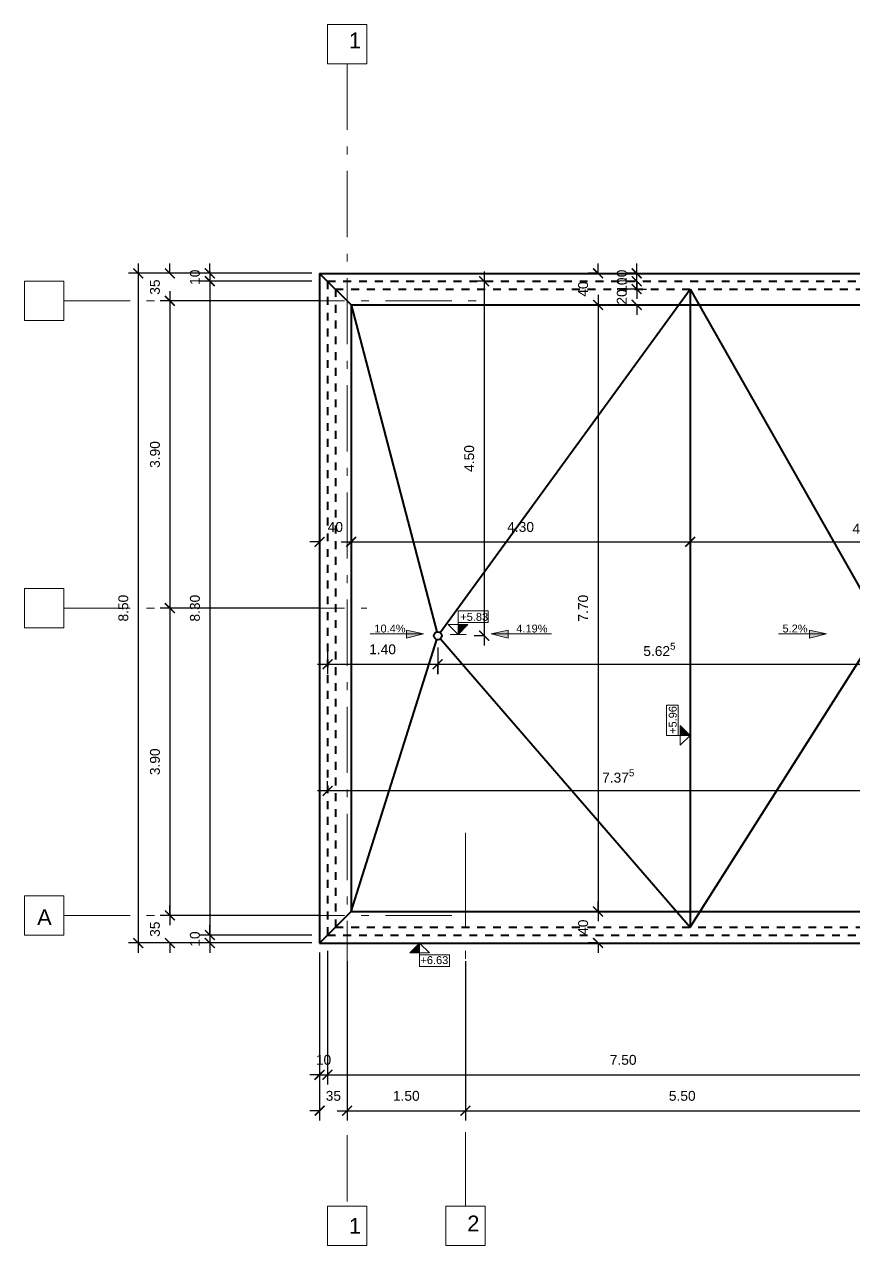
# Model space of a CAD drawing. Header units: inches. Extents: x 12.8 to 66.6, y 2.1 to 46.7.
# Drawn here: x 43.93 to 54.45, y 4.06 to 19.56 of the extents above; entities that cross this region are included whole.
import ezdxf

# ---------------------------------------------------------------- set-up
doc = ezdxf.new("R2010")
doc.units = ezdxf.units.IN
doc.header["$MEASUREMENT"] = 0
doc.linetypes.add('ACAD_ISO02W100', pattern=[15, 12, -3])
doc.linetypes.add('ACAD_ISO10W100', pattern=[18, 12, -3, 0, -3])
for name, color, linetype, lineweight in [('axes', 40, 'ACAD_ISO10W100', 20), ('cote', 252, 'Continuous', 20), ('ext terrace lines', 140, 'Continuous', 40), ('terrace dashed lines', 112, 'ACAD_ISO02W100', 40)]:
    doc.layers.add(name, color=color, linetype=linetype, lineweight=lineweight)
doc.styles.get("Standard").update_dxf_attribs({"font": 'arial.ttf'})
doc.dimstyles.new('1_50_centimeters', dxfattribs={"dimscale": 50, "dimtxt": 0.0025, "dimasz": 0.0025, "dimexe": 0.0025, "dimexo": 0.002, "dimgap": 0.0025, "dimtad": 1, "dimdec": 0, "dimlfac": 100, "dimzin": 0, "dimdsep": 46, "dimtxsty": 'Standard', "dimblk": 'ARCHTICK', "dimcen": 0.002, "dimdle": 0.0025, "dimadec": 0, "dimazin": 0, "dimtfac": 1, "dimtdec": 0, "dimtix": 1, "dimtofl": 0, "dimtmove": 0, "dimatfit": 3, "dimldrblk": 'ARCHTICK', "dimfxl": 1, "dimfxlon": 1, "dimtolj": 1, "dimtzin": 0, "dimarcsym": 0})
doc.dimstyles.new('1_50_meters', dxfattribs={"dimscale": 50, "dimtxt": 0.0025, "dimasz": 0.0025, "dimexe": 0.0025, "dimexo": 0.002, "dimgap": 0.0025, "dimtad": 1, "dimzin": 0, "dimdsep": 46, "dimtxsty": 'Standard', "dimblk": 'ARCHTICK', "dimcen": 0.002, "dimdle": 0.0025, "dimadec": 0, "dimazin": 0, "dimtfac": 1, "dimtofl": 0, "dimtmove": 0, "dimatfit": 3, "dimldrblk": 'ARCHTICK', "dimfxl": 1, "dimfxlon": 1, "dimtolj": 1, "dimtzin": 0, "dimarcsym": 0})

# ---------------------------------------------------------------- blocks, each defined once
blk = doc.blocks.new('_ArchTick')
at = {"color": 0, "linetype": 'ByBlock', "const_width": 0.15}
blk.add_lwpolyline([(-0.5, -0.5), (0.5, 0.5)], dxfattribs=at)
blk = doc.blocks.new('*D296')
at = {"layer": 'cote', "color": 0, "lineweight": -2, "ltscale": 0.1, "transparency": 16777216}
for p, q in [((48.028, 7.667), (48.028, 5.642)), ((49.528, 7.667), (49.528, 5.642)), ((47.903, 5.767), (49.653, 5.767))]:
    blk.add_line(p, q, dxfattribs=at)
at = {"layer": 'Defpoints', "color": 0, "ltscale": 0.1, "transparency": 16777216}
for p in [(48.028, 7.767), (49.528, 7.767), (49.528, 5.767)]:
    blk.add_point(p, dxfattribs=at)
at = {"layer": 'cote', "color": 0, "lineweight": -2, "ltscale": 0.1, "transparency": 16777216, "xscale": 0.125, "yscale": 0.125, "zscale": 0.125, "rotation": 180}
blk.add_blockref('_ArchTick', (48.028, 5.767), dxfattribs=at)
at = {"layer": 'cote', "color": 0, "lineweight": -2, "ltscale": 0.1, "transparency": 16777216, "xscale": 0.125, "yscale": 0.125, "zscale": 0.125}
blk.add_blockref('_ArchTick', (49.528, 5.767), dxfattribs=at)
at = {"layer": 'cote', "color": 0, "ltscale": 0.1, "transparency": 16777216, "insert": (48.778, 5.955), "char_height": 0.125, "attachment_point": 5}
blk.add_mtext('\\A1;1.50', dxfattribs=at)
blk = doc.blocks.new('*D297')
at = {"layer": 'cote', "color": 0, "lineweight": -2, "ltscale": 0.1, "transparency": 16777216}
for p, q in [((49.528, 7.664), (49.528, 5.642)), ((55.028, 7.664), (55.028, 5.642)), ((49.403, 5.767), (55.153, 5.767))]:
    blk.add_line(p, q, dxfattribs=at)
at = {"layer": 'Defpoints', "color": 0, "ltscale": 0.1, "transparency": 16777216}
for p in [(49.528, 7.764), (55.028, 7.764), (55.028, 5.767)]:
    blk.add_point(p, dxfattribs=at)
at = {"layer": 'cote', "color": 0, "lineweight": -2, "ltscale": 0.1, "transparency": 16777216, "xscale": 0.125, "yscale": 0.125, "zscale": 0.125, "rotation": 180}
blk.add_blockref('_ArchTick', (49.528, 5.767), dxfattribs=at)
at = {"layer": 'cote', "color": 0, "lineweight": -2, "ltscale": 0.1, "transparency": 16777216, "xscale": 0.125, "yscale": 0.125, "zscale": 0.125}
blk.add_blockref('_ArchTick', (55.028, 5.767), dxfattribs=at)
at = {"layer": 'cote', "color": 0, "ltscale": 0.1, "transparency": 16777216, "insert": (52.278, 5.955), "char_height": 0.125, "attachment_point": 5}
blk.add_mtext('\\A1;5.50', dxfattribs=at)
blk = doc.blocks.new('*D309')
at = {"layer": 'cote', "color": 0, "lineweight": -2, "ltscale": 0.1, "transparency": 16777216}
for p, q in [((45.779, 16.171), (45.779, 12.021)), ((47.678, 16.046), (45.654, 16.046)), ((47.678, 12.146), (45.654, 12.146))]:
    blk.add_line(p, q, dxfattribs=at)
at = {"layer": 'Defpoints', "color": 0, "ltscale": 0.1, "transparency": 16777216}
for p in [(47.778, 16.046), (45.779, 12.146), (47.778, 12.146)]:
    blk.add_point(p, dxfattribs=at)
at = {"layer": 'cote', "color": 0, "lineweight": -2, "ltscale": 0.1, "transparency": 16777216, "xscale": 0.125, "yscale": 0.125, "zscale": 0.125}
for p, rotation in [((45.779, 16.046), 90), ((45.779, 12.146), 270)]:
    blk.add_blockref('_ArchTick', p, dxfattribs=dict(at, rotation=rotation))
at = {"layer": 'cote', "color": 0, "ltscale": 0.1, "transparency": 16777216, "insert": (45.59, 14.096), "char_height": 0.125, "attachment_point": 5, "rotation": 90}
blk.add_mtext('\\A1;3.90', dxfattribs=at)
blk = doc.blocks.new('*D229')
at = {"layer": 'cote', "color": 0, "lineweight": -2, "ltscale": 0.1, "transparency": 16777216}
for p, q in [((45.779, 12.271), (45.779, 8.121)), ((47.671, 12.146), (45.654, 12.146)), ((47.671, 8.246), (45.654, 8.246))]:
    blk.add_line(p, q, dxfattribs=at)
at = {"layer": 'Defpoints', "color": 0, "ltscale": 0.1, "transparency": 16777216}
for p in [(47.771, 12.146), (45.779, 8.246), (47.771, 8.246)]:
    blk.add_point(p, dxfattribs=at)
at = {"layer": 'cote', "color": 0, "lineweight": -2, "ltscale": 0.1, "transparency": 16777216, "xscale": 0.125, "yscale": 0.125, "zscale": 0.125}
for p, rotation in [((45.779, 12.146), 90), ((45.779, 8.246), 270)]:
    blk.add_blockref('_ArchTick', p, dxfattribs=dict(at, rotation=rotation))
at = {"layer": 'cote', "color": 0, "ltscale": 0.1, "transparency": 16777216, "insert": (45.59, 10.196), "char_height": 0.125, "attachment_point": 5, "rotation": 90}
blk.add_mtext('\\A1;3.90', dxfattribs=at)
blk = doc.blocks.new('*D331')
at = {"layer": 'cote', "color": 0, "lineweight": -2, "ltscale": 0.1, "transparency": 16777216}
for p, q in [((45.378, 16.521), (45.378, 7.771)), ((47.578, 16.396), (45.253, 16.396)), ((47.578, 7.896), (45.253, 7.896))]:
    blk.add_line(p, q, dxfattribs=at)
at = {"layer": 'Defpoints', "color": 0, "ltscale": 0.1, "transparency": 16777216}
for p in [(47.678, 16.396), (45.378, 7.896), (47.678, 7.896)]:
    blk.add_point(p, dxfattribs=at)
at = {"layer": 'cote', "color": 0, "lineweight": -2, "ltscale": 0.1, "transparency": 16777216, "xscale": 0.125, "yscale": 0.125, "zscale": 0.125}
for p, rotation in [((45.378, 16.396), 90), ((45.378, 7.896), 270)]:
    blk.add_blockref('_ArchTick', p, dxfattribs=dict(at, rotation=rotation))
at = {"layer": 'cote', "color": 0, "ltscale": 0.1, "transparency": 16777216, "insert": (45.189, 12.146), "char_height": 0.125, "attachment_point": 5, "rotation": 90}
blk.add_mtext('\\A1;8.50', dxfattribs=at)
blk = doc.blocks.new('*D336')
at = {"layer": 'cote', "color": 0, "lineweight": -2, "ltscale": 0.1, "transparency": 16777216}
for p, q in [((47.678, 7.496), (47.678, 5.642)), ((48.028, 7.496), (48.028, 5.642)), ((47.678, 5.767), (47.553, 5.767)), ((48.028, 5.767), (48.153, 5.767))]:
    blk.add_line(p, q, dxfattribs=at)
at = {"layer": 'Defpoints', "color": 0, "ltscale": 0.1, "transparency": 16777216}
for p in [(47.678, 7.596), (48.028, 7.596), (47.678, 5.767)]:
    blk.add_point(p, dxfattribs=at)
at = {"layer": 'cote', "color": 0, "lineweight": -2, "ltscale": 0.1, "transparency": 16777216, "xscale": 0.125, "yscale": 0.125, "zscale": 0.125}
blk.add_blockref('_ArchTick', (47.678, 5.767), dxfattribs=at)
at = {"layer": 'cote', "color": 0, "lineweight": -2, "ltscale": 0.1, "transparency": 16777216, "xscale": 0.125, "yscale": 0.125, "zscale": 0.125, "rotation": 180}
blk.add_blockref('_ArchTick', (48.028, 5.767), dxfattribs=at)
at = {"layer": 'cote', "color": 0, "ltscale": 0.1, "transparency": 16777216, "insert": (47.853, 5.955), "char_height": 0.125, "attachment_point": 5}
blk.add_mtext('\\A1;35', dxfattribs=at)
blk = doc.blocks.new('*D340')
at = {"layer": 'cote', "color": 0, "lineweight": -2, "ltscale": 0.1, "transparency": 16777216}
for p, q in [((47.678, 7.775), (47.678, 6.098)), ((47.778, 7.775), (47.778, 6.098)), ((47.678, 6.223), (47.553, 6.223)), ((47.778, 6.223), (47.903, 6.223))]:
    blk.add_line(p, q, dxfattribs=at)
at = {"layer": 'Defpoints', "color": 0, "ltscale": 0.1, "transparency": 16777216}
for p in [(47.678, 7.875), (47.778, 7.875), (47.778, 6.223)]:
    blk.add_point(p, dxfattribs=at)
at = {"layer": 'cote', "color": 0, "lineweight": -2, "ltscale": 0.1, "transparency": 16777216, "xscale": 0.125, "yscale": 0.125, "zscale": 0.125}
blk.add_blockref('_ArchTick', (47.678, 6.223), dxfattribs=at)
at = {"layer": 'cote', "color": 0, "lineweight": -2, "ltscale": 0.1, "transparency": 16777216, "xscale": 0.125, "yscale": 0.125, "zscale": 0.125, "rotation": 180}
blk.add_blockref('_ArchTick', (47.778, 6.223), dxfattribs=at)
at = {"layer": 'cote', "color": 0, "ltscale": 0.1, "transparency": 16777216, "insert": (47.728, 6.412), "char_height": 0.125, "attachment_point": 5}
blk.add_mtext('\\A1;10', dxfattribs=at)
blk = doc.blocks.new('*D341')
at = {"layer": 'cote', "color": 0, "lineweight": -2, "ltscale": 0.1, "transparency": 16777216}
for p, q in [((47.778, 7.796), (47.778, 6.098)), ((55.279, 7.796), (55.279, 6.098)), ((47.653, 6.223), (55.404, 6.223))]:
    blk.add_line(p, q, dxfattribs=at)
at = {"layer": 'Defpoints', "color": 0, "ltscale": 0.1, "transparency": 16777216}
for p in [(47.778, 7.896), (55.279, 7.896), (55.279, 6.223)]:
    blk.add_point(p, dxfattribs=at)
at = {"layer": 'cote', "color": 0, "lineweight": -2, "ltscale": 0.1, "transparency": 16777216, "xscale": 0.125, "yscale": 0.125, "zscale": 0.125, "rotation": 180}
blk.add_blockref('_ArchTick', (47.778, 6.223), dxfattribs=at)
at = {"layer": 'cote', "color": 0, "lineweight": -2, "ltscale": 0.1, "transparency": 16777216, "xscale": 0.125, "yscale": 0.125, "zscale": 0.125}
blk.add_blockref('_ArchTick', (55.279, 6.223), dxfattribs=at)
at = {"layer": 'cote', "color": 0, "ltscale": 0.1, "transparency": 16777216, "insert": (51.529, 6.412), "char_height": 0.125, "attachment_point": 5}
blk.add_mtext('\\A1;7.50', dxfattribs=at)
blk = doc.blocks.new('*D346')
at = {"layer": 'cote', "color": 0, "lineweight": -2, "ltscale": 0.1, "transparency": 16777216}
for p, q in [((51.21, 16.396), (51.21, 16.521)), ((51.21, 16.396), (51.085, 16.396)), ((51.21, 15.996), (51.085, 15.996)), ((51.21, 15.996), (51.21, 15.871))]:
    blk.add_line(p, q, dxfattribs=at)
at = {"layer": 'Defpoints', "color": 0, "ltscale": 0.1, "transparency": 16777216}
for p in [(51.21, 16.396), (51.21, 15.996), (51.21, 15.996)]:
    blk.add_point(p, dxfattribs=at)
at = {"layer": 'cote', "color": 0, "lineweight": -2, "ltscale": 0.1, "transparency": 16777216, "xscale": 0.125, "yscale": 0.125, "zscale": 0.125}
for p, rotation in [((51.21, 16.396), 270), ((51.21, 15.996), 90)]:
    blk.add_blockref('_ArchTick', p, dxfattribs=dict(at, rotation=rotation))
at = {"layer": 'cote', "color": 0, "ltscale": 0.1, "transparency": 16777216, "insert": (51.021, 16.196), "char_height": 0.125, "attachment_point": 5, "rotation": 90}
blk.add_mtext('\\A1;40', dxfattribs=at)
blk = doc.blocks.new('*D347')
at = {"layer": 'cote', "color": 0, "lineweight": -2, "ltscale": 0.1, "transparency": 16777216}
for p, q in [((51.21, 16.121), (51.21, 8.171)), ((51.21, 15.996), (51.085, 15.996)), ((51.21, 8.296), (51.335, 8.296))]:
    blk.add_line(p, q, dxfattribs=at)
at = {"layer": 'Defpoints', "color": 0, "ltscale": 0.1, "transparency": 16777216}
for p in [(51.21, 15.996), (51.21, 8.296), (51.21, 8.296)]:
    blk.add_point(p, dxfattribs=at)
at = {"layer": 'cote', "color": 0, "lineweight": -2, "ltscale": 0.1, "transparency": 16777216, "xscale": 0.125, "yscale": 0.125, "zscale": 0.125}
for p, rotation in [((51.21, 15.996), 90), ((51.21, 8.296), 270)]:
    blk.add_blockref('_ArchTick', p, dxfattribs=dict(at, rotation=rotation))
at = {"layer": 'cote', "color": 0, "ltscale": 0.1, "transparency": 16777216, "insert": (51.021, 12.146), "char_height": 0.125, "attachment_point": 5, "rotation": 90}
blk.add_mtext('\\A1;7.70', dxfattribs=at)
blk = doc.blocks.new('*D348')
at = {"layer": 'cote', "color": 0, "lineweight": -2, "ltscale": 0.1, "transparency": 16777216}
for p, q in [((51.21, 8.296), (51.21, 8.421)), ((51.21, 8.296), (51.085, 8.296)), ((51.21, 7.896), (51.085, 7.896)), ((51.21, 7.896), (51.21, 7.771))]:
    blk.add_line(p, q, dxfattribs=at)
at = {"layer": 'Defpoints', "color": 0, "ltscale": 0.1, "transparency": 16777216}
for p in [(51.21, 8.296), (51.21, 7.896), (51.21, 7.896)]:
    blk.add_point(p, dxfattribs=at)
at = {"layer": 'cote', "color": 0, "lineweight": -2, "ltscale": 0.1, "transparency": 16777216, "xscale": 0.125, "yscale": 0.125, "zscale": 0.125}
for p, rotation in [((51.21, 8.296), 270), ((51.21, 7.896), 90)]:
    blk.add_blockref('_ArchTick', p, dxfattribs=dict(at, rotation=rotation))
at = {"layer": 'cote', "color": 0, "ltscale": 0.1, "transparency": 16777216, "insert": (51.021, 8.096), "char_height": 0.125, "attachment_point": 5, "rotation": 90}
blk.add_mtext('\\A1;40', dxfattribs=at)
blk = doc.blocks.new('*D349')
at = {"layer": 'cote', "color": 0, "lineweight": -2, "ltscale": 0.1, "transparency": 16777216}
for p, q in [((51.7, 16.396), (51.7, 16.521)), ((51.7, 16.396), (51.575, 16.396)), ((51.7, 16.296), (51.575, 16.296)), ((51.7, 16.296), (51.7, 16.171))]:
    blk.add_line(p, q, dxfattribs=at)
at = {"layer": 'Defpoints', "color": 0, "ltscale": 0.1, "transparency": 16777216}
for p in [(51.7, 16.396), (51.7, 16.296), (51.7, 16.296)]:
    blk.add_point(p, dxfattribs=at)
at = {"layer": 'cote', "color": 0, "lineweight": -2, "ltscale": 0.1, "transparency": 16777216, "xscale": 0.125, "yscale": 0.125, "zscale": 0.125}
for p, rotation in [((51.7, 16.396), 270), ((51.7, 16.296), 90)]:
    blk.add_blockref('_ArchTick', p, dxfattribs=dict(at, rotation=rotation))
at = {"layer": 'cote', "color": 0, "ltscale": 0.1, "transparency": 16777216, "insert": (51.512, 16.346), "char_height": 0.125, "attachment_point": 5, "rotation": 90}
blk.add_mtext('\\A1;10', dxfattribs=at)
blk = doc.blocks.new('*D350')
at = {"layer": 'cote', "color": 0, "lineweight": -2, "ltscale": 0.1, "transparency": 16777216}
for p, q in [((51.7, 16.296), (51.575, 16.296)), ((51.7, 16.296), (51.7, 16.421)), ((51.7, 16.196), (51.575, 16.196)), ((51.7, 16.196), (51.7, 16.071))]:
    blk.add_line(p, q, dxfattribs=at)
at = {"layer": 'Defpoints', "color": 0, "ltscale": 0.1, "transparency": 16777216}
for p in [(51.7, 16.296), (51.7, 16.196), (51.7, 16.196)]:
    blk.add_point(p, dxfattribs=at)
at = {"layer": 'cote', "color": 0, "lineweight": -2, "ltscale": 0.1, "transparency": 16777216, "xscale": 0.125, "yscale": 0.125, "zscale": 0.125}
for p, rotation in [((51.7, 16.296), 270), ((51.7, 16.196), 90)]:
    blk.add_blockref('_ArchTick', p, dxfattribs=dict(at, rotation=rotation))
at = {"layer": 'cote', "color": 0, "ltscale": 0.1, "transparency": 16777216, "insert": (51.512, 16.246), "char_height": 0.125, "attachment_point": 5, "rotation": 90}
blk.add_mtext('\\A1;10', dxfattribs=at)
blk = doc.blocks.new('*D351')
at = {"layer": 'cote', "color": 0, "lineweight": -2, "ltscale": 0.1, "transparency": 16777216}
for p, q in [((51.7, 16.196), (51.7, 16.321)), ((51.7, 16.196), (51.825, 16.196)), ((51.7, 15.996), (51.575, 15.996)), ((51.7, 15.996), (51.7, 15.871))]:
    blk.add_line(p, q, dxfattribs=at)
at = {"layer": 'Defpoints', "color": 0, "ltscale": 0.1, "transparency": 16777216}
for p in [(51.7, 16.196), (51.7, 15.996), (51.7, 15.996)]:
    blk.add_point(p, dxfattribs=at)
at = {"layer": 'cote', "color": 0, "lineweight": -2, "ltscale": 0.1, "transparency": 16777216, "xscale": 0.125, "yscale": 0.125, "zscale": 0.125}
for p, rotation in [((51.7, 16.196), 270), ((51.7, 15.996), 90)]:
    blk.add_blockref('_ArchTick', p, dxfattribs=dict(at, rotation=rotation))
at = {"layer": 'cote', "color": 0, "ltscale": 0.1, "transparency": 16777216, "insert": (51.512, 16.096), "char_height": 0.125, "attachment_point": 5, "rotation": 90}
blk.add_mtext('\\A1;20', dxfattribs=at)
blk = doc.blocks.new('*D352')
at = {"layer": 'cote', "color": 0, "lineweight": -2, "ltscale": 0.1, "transparency": 16777216}
for p, q in [((47.778, 11.696), (47.778, 11.309)), ((49.176, 11.646), (49.176, 11.309)), ((47.653, 11.434), (49.301, 11.434))]:
    blk.add_line(p, q, dxfattribs=at)
at = {"layer": 'Defpoints', "color": 0, "ltscale": 0.1, "transparency": 16777216}
for p in [(47.778, 11.796), (49.176, 11.746), (49.176, 11.434)]:
    blk.add_point(p, dxfattribs=at)
at = {"layer": 'cote', "color": 0, "lineweight": -2, "ltscale": 0.1, "transparency": 16777216, "xscale": 0.125, "yscale": 0.125, "zscale": 0.125, "rotation": 180}
blk.add_blockref('_ArchTick', (47.778, 11.434), dxfattribs=at)
at = {"layer": 'cote', "color": 0, "lineweight": -2, "ltscale": 0.1, "transparency": 16777216, "xscale": 0.125, "yscale": 0.125, "zscale": 0.125}
blk.add_blockref('_ArchTick', (49.176, 11.434), dxfattribs=at)
at = {"layer": 'cote', "color": 0, "ltscale": 0.1, "transparency": 16777216, "insert": (48.477, 11.623), "char_height": 0.125, "attachment_point": 5}
blk.add_mtext('\\A1;1.40', dxfattribs=at)
blk = doc.blocks.new('*D353')
at = {"layer": 'cote', "color": 0, "lineweight": -2, "ltscale": 0.1, "transparency": 16777216}
for p, q in [((49.049, 11.433), (54.928, 11.433)), ((49.174, 11.433), (49.174, 11.308)), ((54.803, 11.433), (54.803, 11.308))]:
    blk.add_line(p, q, dxfattribs=at)
at = {"layer": 'Defpoints', "color": 0, "ltscale": 0.1, "transparency": 16777216}
for p in [(49.174, 11.434), (54.803, 11.434), (54.803, 11.433)]:
    blk.add_point(p, dxfattribs=at)
at = {"layer": 'cote', "color": 0, "lineweight": -2, "ltscale": 0.1, "transparency": 16777216, "xscale": 0.125, "yscale": 0.125, "zscale": 0.125, "rotation": 180}
blk.add_blockref('_ArchTick', (49.174, 11.433), dxfattribs=at)
at = {"layer": 'cote', "color": 0, "lineweight": -2, "ltscale": 0.1, "transparency": 16777216, "xscale": 0.125, "yscale": 0.125, "zscale": 0.125}
blk.add_blockref('_ArchTick', (54.803, 11.433), dxfattribs=at)
at = {"layer": 'cote', "color": 0, "ltscale": 0.1, "transparency": 16777216, "insert": (51.988, 11.622), "char_height": 0.125, "attachment_point": 5}
blk.add_mtext('\\A1;5.62{\\H0.7x;\\S5^ ;}', dxfattribs=at)
blk = doc.blocks.new('*D356')
at = {"layer": 'cote', "color": 0, "lineweight": -2, "ltscale": 0.1, "transparency": 16777216}
for p, q in [((47.678, 12.987), (47.678, 13.112)), ((48.078, 12.987), (48.078, 13.112)), ((47.678, 12.987), (47.553, 12.987)), ((48.078, 12.987), (48.203, 12.987))]:
    blk.add_line(p, q, dxfattribs=at)
at = {"layer": 'Defpoints', "color": 0, "ltscale": 0.1, "transparency": 16777216}
for p in [(47.678, 12.987), (48.078, 12.987), (48.078, 12.987)]:
    blk.add_point(p, dxfattribs=at)
at = {"layer": 'cote', "color": 0, "lineweight": -2, "ltscale": 0.1, "transparency": 16777216, "xscale": 0.125, "yscale": 0.125, "zscale": 0.125}
blk.add_blockref('_ArchTick', (47.678, 12.987), dxfattribs=at)
at = {"layer": 'cote', "color": 0, "lineweight": -2, "ltscale": 0.1, "transparency": 16777216, "xscale": 0.125, "yscale": 0.125, "zscale": 0.125, "rotation": 180}
blk.add_blockref('_ArchTick', (48.078, 12.987), dxfattribs=at)
at = {"layer": 'cote', "color": 0, "ltscale": 0.1, "transparency": 16777216, "insert": (47.878, 13.176), "char_height": 0.125, "attachment_point": 5}
blk.add_mtext('\\A1;40', dxfattribs=at)
blk = doc.blocks.new('*D357')
at = {"layer": 'cote', "color": 0, "lineweight": -2, "ltscale": 0.1, "transparency": 16777216}
for p, q in [((48.078, 12.987), (48.078, 13.112)), ((52.378, 12.987), (52.378, 13.112)), ((47.953, 12.987), (52.503, 12.987))]:
    blk.add_line(p, q, dxfattribs=at)
at = {"layer": 'Defpoints', "color": 0, "ltscale": 0.1, "transparency": 16777216}
for p in [(48.078, 12.987), (52.378, 12.987), (52.378, 12.987)]:
    blk.add_point(p, dxfattribs=at)
at = {"layer": 'cote', "color": 0, "lineweight": -2, "ltscale": 0.1, "transparency": 16777216, "xscale": 0.125, "yscale": 0.125, "zscale": 0.125, "rotation": 180}
blk.add_blockref('_ArchTick', (48.078, 12.987), dxfattribs=at)
at = {"layer": 'cote', "color": 0, "lineweight": -2, "ltscale": 0.1, "transparency": 16777216, "xscale": 0.125, "yscale": 0.125, "zscale": 0.125}
blk.add_blockref('_ArchTick', (52.378, 12.987), dxfattribs=at)
at = {"layer": 'cote', "color": 0, "ltscale": 0.1, "transparency": 16777216, "insert": (50.228, 13.176), "char_height": 0.125, "attachment_point": 5}
blk.add_mtext('\\A1;4.30', dxfattribs=at)
blk = doc.blocks.new('*D358')
at = {"layer": 'cote', "color": 0, "lineweight": -2, "ltscale": 0.1, "transparency": 16777216}
for p, q in [((52.378, 12.987), (52.378, 13.112)), ((56.904, 12.987), (56.904, 13.112)), ((52.253, 12.987), (57.029, 12.987))]:
    blk.add_line(p, q, dxfattribs=at)
at = {"layer": 'Defpoints', "color": 0, "ltscale": 0.1, "transparency": 16777216}
for p in [(52.378, 12.987), (56.904, 12.987), (56.904, 12.987)]:
    blk.add_point(p, dxfattribs=at)
at = {"layer": 'cote', "color": 0, "lineweight": -2, "ltscale": 0.1, "transparency": 16777216, "xscale": 0.125, "yscale": 0.125, "zscale": 0.125, "rotation": 180}
blk.add_blockref('_ArchTick', (52.378, 12.987), dxfattribs=at)
at = {"layer": 'cote', "color": 0, "lineweight": -2, "ltscale": 0.1, "transparency": 16777216, "xscale": 0.125, "yscale": 0.125, "zscale": 0.125}
blk.add_blockref('_ArchTick', (56.904, 12.987), dxfattribs=at)
at = {"layer": 'cote', "color": 0, "ltscale": 0.1, "transparency": 16777216, "insert": (54.641, 13.176), "char_height": 0.125, "attachment_point": 5}
blk.add_mtext('\\A1;4.52{\\H0.7x;\\S5^ ;}', dxfattribs=at)
blk = doc.blocks.new('*D361')
at = {"layer": 'cote', "color": 0, "lineweight": -2, "ltscale": 0.1, "transparency": 16777216}
for p, q in [((49.765, 16.296), (49.64, 16.296)), ((49.765, 16.421), (49.765, 11.671)), ((49.765, 11.796), (49.64, 11.796))]:
    blk.add_line(p, q, dxfattribs=at)
at = {"layer": 'Defpoints', "color": 0, "ltscale": 0.1, "transparency": 16777216}
for p in [(49.765, 16.296), (49.765, 11.796), (49.765, 11.796)]:
    blk.add_point(p, dxfattribs=at)
at = {"layer": 'cote', "color": 0, "lineweight": -2, "ltscale": 0.1, "transparency": 16777216, "xscale": 0.125, "yscale": 0.125, "zscale": 0.125}
for p, rotation in [((49.765, 16.296), 90), ((49.765, 11.796), 270)]:
    blk.add_blockref('_ArchTick', p, dxfattribs=dict(at, rotation=rotation))
at = {"layer": 'cote', "color": 0, "ltscale": 0.1, "transparency": 16777216, "insert": (49.576, 14.046), "char_height": 0.125, "attachment_point": 5, "rotation": 90}
blk.add_mtext('\\A1;4.50', dxfattribs=at)
blk = doc.blocks.new('*D379')
at = {"layer": 'cote', "color": 0, "lineweight": -2, "ltscale": 0.1, "transparency": 16777216}
for p, q in [((47.778, 9.826), (47.778, 9.951)), ((55.153, 9.826), (55.153, 9.951)), ((55.278, 9.826), (47.653, 9.826))]:
    blk.add_line(p, q, dxfattribs=at)
at = {"layer": 'Defpoints', "color": 0, "ltscale": 0.1, "transparency": 16777216}
for p in [(47.778, 9.826), (47.778, 9.826), (55.153, 9.826)]:
    blk.add_point(p, dxfattribs=at)
at = {"layer": 'cote', "color": 0, "lineweight": -2, "ltscale": 0.1, "transparency": 16777216, "xscale": 0.125, "yscale": 0.125, "zscale": 0.125, "rotation": 180}
blk.add_blockref('_ArchTick', (47.778, 9.826), dxfattribs=at)
at = {"layer": 'cote', "color": 0, "lineweight": -2, "ltscale": 0.1, "transparency": 16777216, "xscale": 0.125, "yscale": 0.125, "zscale": 0.125}
blk.add_blockref('_ArchTick', (55.153, 9.826), dxfattribs=at)
at = {"layer": 'cote', "color": 0, "ltscale": 0.1, "transparency": 16777216, "insert": (51.466, 10.015), "char_height": 0.125, "attachment_point": 5}
blk.add_mtext('\\A1;7.37{\\H0.7x;\\S5^ ;}', dxfattribs=at)
blk = doc.blocks.new('*D384')
at = {"layer": 'cote', "color": 0, "lineweight": -2, "ltscale": 0.1, "transparency": 16777216}
for p, q in [((45.779, 16.396), (45.779, 16.521)), ((47.578, 16.396), (45.654, 16.396)), ((47.578, 16.046), (45.654, 16.046)), ((45.779, 16.046), (45.779, 15.921))]:
    blk.add_line(p, q, dxfattribs=at)
at = {"layer": 'Defpoints', "color": 0, "ltscale": 0.1, "transparency": 16777216}
for p in [(45.779, 16.396), (47.678, 16.396), (47.678, 16.046)]:
    blk.add_point(p, dxfattribs=at)
at = {"layer": 'cote', "color": 0, "lineweight": -2, "ltscale": 0.1, "transparency": 16777216, "xscale": 0.125, "yscale": 0.125, "zscale": 0.125}
for p, rotation in [((45.779, 16.396), 270), ((45.779, 16.046), 90)]:
    blk.add_blockref('_ArchTick', p, dxfattribs=dict(at, rotation=rotation))
at = {"layer": 'cote', "color": 0, "ltscale": 0.1, "transparency": 16777216, "insert": (45.59, 16.221), "char_height": 0.125, "attachment_point": 5, "rotation": 90}
blk.add_mtext('\\A1;35', dxfattribs=at)
blk = doc.blocks.new('*D385')
at = {"layer": 'cote', "color": 0, "lineweight": -2, "ltscale": 0.1, "transparency": 16777216}
for p, q in [((45.779, 8.246), (45.779, 8.371)), ((47.578, 8.246), (45.654, 8.246)), ((47.578, 7.896), (45.654, 7.896)), ((45.779, 7.896), (45.779, 7.771))]:
    blk.add_line(p, q, dxfattribs=at)
at = {"layer": 'Defpoints', "color": 0, "ltscale": 0.1, "transparency": 16777216}
for p in [(47.678, 8.246), (45.779, 7.896), (47.678, 7.896)]:
    blk.add_point(p, dxfattribs=at)
at = {"layer": 'cote', "color": 0, "lineweight": -2, "ltscale": 0.1, "transparency": 16777216, "xscale": 0.125, "yscale": 0.125, "zscale": 0.125}
for p, rotation in [((45.779, 8.246), 270), ((45.779, 7.896), 90)]:
    blk.add_blockref('_ArchTick', p, dxfattribs=dict(at, rotation=rotation))
at = {"layer": 'cote', "color": 0, "ltscale": 0.1, "transparency": 16777216, "insert": (45.59, 8.071), "char_height": 0.125, "attachment_point": 5, "rotation": 90}
blk.add_mtext('\\A1;35', dxfattribs=at)
blk = doc.blocks.new('*D386')
at = {"layer": 'cote', "color": 0, "lineweight": -2, "ltscale": 0.1, "transparency": 16777216}
for p, q in [((47.578, 16.296), (46.161, 16.296)), ((46.286, 16.421), (46.286, 7.871)), ((47.578, 7.996), (46.161, 7.996))]:
    blk.add_line(p, q, dxfattribs=at)
at = {"layer": 'Defpoints', "color": 0, "ltscale": 0.1, "transparency": 16777216}
for p in [(47.678, 16.296), (46.286, 7.996), (47.678, 7.996)]:
    blk.add_point(p, dxfattribs=at)
at = {"layer": 'cote', "color": 0, "lineweight": -2, "ltscale": 0.1, "transparency": 16777216, "xscale": 0.125, "yscale": 0.125, "zscale": 0.125}
for p, rotation in [((46.286, 16.296), 90), ((46.286, 7.996), 270)]:
    blk.add_blockref('_ArchTick', p, dxfattribs=dict(at, rotation=rotation))
at = {"layer": 'cote', "color": 0, "ltscale": 0.1, "transparency": 16777216, "insert": (46.097, 12.146), "char_height": 0.125, "attachment_point": 5, "rotation": 90}
blk.add_mtext('\\A1;8.30', dxfattribs=at)
blk = doc.blocks.new('*D387')
at = {"layer": 'cote', "color": 0, "lineweight": -2, "ltscale": 0.1, "transparency": 16777216}
for p, q in [((46.286, 16.396), (46.286, 16.521)), ((47.578, 16.396), (46.161, 16.396)), ((47.578, 16.296), (46.161, 16.296)), ((46.286, 16.296), (46.286, 16.171))]:
    blk.add_line(p, q, dxfattribs=at)
at = {"layer": 'Defpoints', "color": 0, "ltscale": 0.1, "transparency": 16777216}
for p in [(46.286, 16.396), (47.678, 16.396), (47.678, 16.296)]:
    blk.add_point(p, dxfattribs=at)
at = {"layer": 'cote', "color": 0, "lineweight": -2, "ltscale": 0.1, "transparency": 16777216, "xscale": 0.125, "yscale": 0.125, "zscale": 0.125}
for p, rotation in [((46.286, 16.396), 270), ((46.286, 16.296), 90)]:
    blk.add_blockref('_ArchTick', p, dxfattribs=dict(at, rotation=rotation))
at = {"layer": 'cote', "color": 0, "ltscale": 0.1, "transparency": 16777216, "insert": (46.097, 16.346), "char_height": 0.125, "attachment_point": 5, "rotation": 90}
blk.add_mtext('\\A1;10', dxfattribs=at)
blk = doc.blocks.new('*D388')
at = {"layer": 'cote', "color": 0, "lineweight": -2, "ltscale": 0.1, "transparency": 16777216}
for p, q in [((46.286, 7.996), (46.286, 8.121)), ((47.578, 7.996), (46.161, 7.996)), ((47.578, 7.896), (46.161, 7.896)), ((46.286, 7.896), (46.286, 7.771))]:
    blk.add_line(p, q, dxfattribs=at)
at = {"layer": 'Defpoints', "color": 0, "ltscale": 0.1, "transparency": 16777216}
for p in [(47.678, 7.996), (46.286, 7.896), (47.678, 7.896)]:
    blk.add_point(p, dxfattribs=at)
at = {"layer": 'cote', "color": 0, "lineweight": -2, "ltscale": 0.1, "transparency": 16777216, "xscale": 0.125, "yscale": 0.125, "zscale": 0.125}
for p, rotation in [((46.286, 7.996), 270), ((46.286, 7.896), 90)]:
    blk.add_blockref('_ArchTick', p, dxfattribs=dict(at, rotation=rotation))
at = {"layer": 'cote', "color": 0, "ltscale": 0.1, "transparency": 16777216, "insert": (46.097, 7.946), "char_height": 0.125, "attachment_point": 5, "rotation": 90}
blk.add_mtext('\\A1;10', dxfattribs=at)

msp = doc.modelspace()

# ---------------------------------------------------------------- hatches: boundary and pattern name
at = {"layer": 'cote', "ltscale": 0.1}
h = msp.add_hatch(color=256, dxfattribs=at)
h.dxf.hatch_style = 1
h.paths.add_polyline_path([(49.56045, 11.9373), (49.43545, 11.9373), (49.43545, 11.8123)])
h = msp.add_hatch(color=256, dxfattribs=at)
h.dxf.hatch_style = 1
h.paths.add_polyline_path([(48.78005, 11.86808), (48.78005, 11.81808), (48.99535, 11.81808)])
h.paths.add_polyline_path([(48.99535, 11.81808), (48.78005, 11.81808), (48.78005, 11.76508)])
h = msp.add_hatch(color=256, dxfattribs=at)
h.dxf.hatch_style = 1
h.paths.add_polyline_path([(50.06897, 11.86808), (50.06897, 11.81808), (49.85366, 11.81808)])
h.paths.add_polyline_path([(49.85366, 11.81808), (50.06897, 11.81808), (50.06897, 11.76508)])
h = msp.add_hatch(color=256, dxfattribs=at)
h.dxf.hatch_style = 1
h.paths.add_polyline_path([(53.89333, 11.86808), (53.89333, 11.81808), (54.10863, 11.81808)])
h.paths.add_polyline_path([(54.10863, 11.81808), (53.89333, 11.81808), (53.89333, 11.76508)])
h = msp.add_hatch(color=256, dxfattribs=at)
h.dxf.hatch_style = 1
h.paths.add_polyline_path([(52.25324, 10.53156), (52.37824, 10.53156), (52.25324, 10.65656)])
h = msp.add_hatch(color=256, dxfattribs=at)
h.dxf.hatch_style = 1
h.paths.add_polyline_path([(48.94692, 7.77064), (48.94692, 7.89564), (48.82192, 7.77064)])

# ---------------------------------------------------------------- linework, layer by layer
at = {"layer": 'axes', "ltscale": 0.07}
for p, q in [((48.02824, 19.05529), (48.02824, 4.55529)), ((44.43435, 16.04564), (49.77824, 16.04564)), ((44.43435, 12.14564), (48.27824, 12.14564)), ((44.43435, 8.24564), (49.52824, 8.24564))]:
    msp.add_line(p, q, dxfattribs=at)
at = {"layer": 'axes', "ltscale": 0.1}
for p, q in [((49.52824, 9.29564), (49.52824, 4.55529)), ((43.93435, 7.99564), (44.43435, 7.99564))]:
    msp.add_line(p, q, dxfattribs=at)
for points in [[(47.77824, 19.55529), (47.77824, 19.05529), (48.27824, 19.05529), (48.27824, 19.55529)], [(47.77824, 4.55529), (47.77824, 4.05529), (48.27824, 4.05529), (48.27824, 4.55529)], [(49.27824, 4.55529), (49.27824, 4.05529), (49.77824, 4.05529), (49.77824, 4.55529)]]:
    msp.add_lwpolyline(points, close=True, dxfattribs=at)
at = {"layer": 'axes', "ltscale": 0.07}
for points in [[(43.93435, 16.29564), (43.93435, 15.79564), (44.43435, 15.79564), (44.43435, 16.29564)], [(43.93435, 12.39564), (43.93435, 11.89564), (44.43435, 11.89564), (44.43435, 12.39564)]]:
    msp.add_lwpolyline(points, close=True, dxfattribs=at)
msp.add_lwpolyline([(44.43435, 7.99564), (44.43435, 8.49564), (43.93435, 8.49564), (43.93435, 7.99564)], dxfattribs=at)
at = {"layer": 'cote', "ltscale": 0.1}
for p, q in [((49.81656, 12.11125), (49.43545, 12.11125)), ((49.43545, 12.11125), (49.43545, 11.9623)), ((49.81656, 11.9623), (49.81656, 12.11125)), ((49.31045, 11.9373), (49.56045, 11.9373)), ((49.43545, 11.8123), (49.31045, 11.9373)), ((49.43545, 11.9373), (49.43545, 11.9873)), ((49.43545, 11.9623), (49.81656, 11.9623)), ((49.43545, 11.9373), (49.43545, 11.8123)), ((49.43545, 11.8123), (49.56045, 11.9373)), ((48.3211, 11.81808), (48.99535, 11.81808)), ((48.78005, 11.81808), (48.78005, 11.86808)), ((48.99535, 11.81808), (48.78005, 11.86808)), ((48.78005, 11.81808), (48.78005, 11.76508)), ((48.78005, 11.76508), (48.99535, 11.81808)), ((49.53545, 11.8123), (49.33545, 11.8123)), ((49.43545, 11.8123), (49.53545, 11.8123)), ((49.85366, 11.81808), (50.06897, 11.86808)), ((50.06897, 11.76508), (49.85366, 11.81808)), ((49.85366, 11.81808), (50.61937, 11.81808)), ((50.06897, 11.81808), (50.06897, 11.86808)), ((50.06897, 11.81808), (50.06897, 11.76508)), ((53.4996, 11.81808), (54.10863, 11.81808)), ((53.89333, 11.81808), (53.89333, 11.86808)), ((54.10863, 11.81808), (53.89333, 11.86808)), ((53.89333, 11.81808), (53.89333, 11.76508)), ((53.89333, 11.76508), (54.10863, 11.81808)), ((52.22824, 10.91268), (52.07929, 10.91268)), ((52.07929, 10.91268), (52.07929, 10.53156)), ((52.22824, 10.53156), (52.22824, 10.91268)), ((52.22824, 10.91268), (52.22824, 10.91268)), ((52.25324, 10.40656), (52.25324, 10.65656)), ((52.37824, 10.53156), (52.25324, 10.65656)), ((52.07929, 10.53156), (52.22824, 10.53156)), ((52.25324, 10.53156), (52.20324, 10.53156)), ((52.25324, 10.53156), (52.37824, 10.53156)), ((52.37824, 10.53156), (52.25324, 10.40656)), ((48.94692, 7.89564), (48.82192, 7.77064)), ((49.07192, 7.77064), (48.82192, 7.77064)), ((48.94692, 7.77064), (48.94692, 7.89564)), ((48.94692, 7.89564), (49.07192, 7.77064)), ((48.94692, 7.77064), (48.94692, 7.72064)), ((48.94692, 7.74564), (49.32803, 7.74564)), ((48.94692, 7.59669), (48.94692, 7.74564)), ((49.32803, 7.59669), (48.94692, 7.59669)), ((49.32803, 7.74564), (49.32803, 7.74564)), ((49.32803, 7.74564), (49.32803, 7.59669))]:
    msp.add_line(p, q, dxfattribs=at)
at = {"layer": 'ext terrace lines', "ltscale": 0.1}
for p, q in [((47.67824, 16.39564), (47.67824, 7.89564)), ((47.67824, 16.39564), (61.37824, 16.39564)), ((47.67824, 16.39564), (48.07824, 15.99564)), ((49.20765, 11.83608), (52.37824, 16.19564)), ((52.37824, 16.19564), (52.37824, 8.09564)), ((52.37824, 16.19564), (54.77857, 11.96413)), ((48.07824, 15.99564), (60.97824, 15.99564)), ((48.07824, 15.99564), (48.07824, 8.29564)), ((48.07824, 15.99564), (49.16558, 11.84401)), ((52.37824, 8.09564), (54.77647, 11.87842)), ((48.07824, 8.29564), (49.16325, 11.74794)), ((49.21095, 11.75783), (52.37824, 8.09564)), ((48.07824, 8.29564), (47.67824, 7.89564)), ((48.07824, 8.29564), (54.97824, 8.29564)), ((47.67824, 7.89564), (55.37824, 7.89564))]:
    msp.add_line(p, q, dxfattribs=at)
msp.add_circle((49.17824, 11.79564), 0.05, dxfattribs=at)
at = {"layer": 'terrace dashed lines', "ltscale": 0.008}
for p, q in [((47.77824, 16.29564), (47.77824, 7.99564)), ((47.77824, 16.29564), (61.27824, 16.29564)), ((47.87824, 16.19564), (61.17824, 16.19564)), ((47.87824, 16.19564), (47.87824, 8.09564)), ((47.87824, 8.09564), (55.17824, 8.09564)), ((47.77824, 7.99564), (55.27824, 7.99564))]:
    msp.add_line(p, q, dxfattribs=at)

# ---------------------------------------------------------------- texts
at = {"layer": 'axes', "ltscale": 0.1, "char_height": 0.2, "attachment_point": 1}
for s, insert in [('\\pxqc;1', (48.02824, 19.45316)), ('\\pxqc;1', (48.02824, 4.40534)), ('\\pxqc;2', (49.52824, 4.43637))]:
    msp.add_mtext(s, dxfattribs=dict(at, insert=insert))
at = {"layer": 'axes', "ltscale": 0.1, "insert": (44.095, 8.32236), "char_height": 0.2, "attachment_point": 1}
msp.add_mtext_dynamic_manual_height_columns('A', width=0.5, gutter_width=1, heights=[0.06274], dxfattribs=at)
at = {"layer": 'cote', "ltscale": 0.1, "char_height": 0.1, "attachment_point": 1}
for s, width, insert in [('10.4%', 0.4462571, (48.37296, 11.9373)), ('+5.83', 0.3811142, (49.46271, 12.08561)), ('4.19%', 0.4462571, (50.17311, 11.9373)), ('5.2%', 0.4462571, (53.55002, 11.9373)), ('+6.63', 0.3841916, (48.95725, 7.72829))]:
    msp.add_mtext_dynamic_manual_height_columns(s, width=width, gutter_width=1, heights=[0], dxfattribs=dict(at, insert=insert))
at = {"layer": 'cote', "ltscale": 0.1, "insert": (52.10732, 10.54985), "char_height": 0.1, "attachment_point": 1, "rotation": 90}
msp.add_mtext_dynamic_manual_height_columns('+5.96', width=0.3841916, gutter_width=1, heights=[0], dxfattribs=at)

# ---------------------------------------------------------------- dimensions: what is measured, and where the dimension line sits
at = {"layer": 'cote', "ltscale": 0.1}
for base, p1, p2, dimstyle, picture, middle in [((45.37824, 7.89564), (47.67824, 16.39564), (47.67824, 7.89564), '1_50_meters', '*D331', (45.18942, 12.14564)), ((45.7788, 16.39564), (47.67824, 16.04564), (47.67824, 16.39564), '1_50_centimeters', '*D384', (45.58994, 16.22064)), ((46.28564, 16.39564), (47.67824, 16.29564), (47.67824, 16.39564), '1_50_centimeters', '*D387', (46.09682, 16.34564)), ((51.21017, 15.99564), (51.21017, 16.39564), (51.21017, 15.99564), '1_50_centimeters', '*D346', (51.02134, 16.19564)), ((51.70039, 16.29564), (51.70039, 16.39564), (51.70039, 16.29564), '1_50_centimeters', '*D349', (51.51157, 16.34564)), ((46.28564, 7.99564), (47.67824, 16.29564), (47.67824, 7.99564), '1_50_meters', '*D386', (46.09677, 12.14564)), ((49.76468, 11.79564), (49.76468, 16.29564), (49.76468, 11.79564), '1_50_meters', '*D361', (49.57586, 14.04564)), ((51.70039, 16.19564), (51.70039, 16.29564), (51.70039, 16.19564), '1_50_centimeters', '*D350', (51.51157, 16.24564)), ((51.70039, 15.99564), (51.70039, 16.19564), (51.70039, 15.99564), '1_50_centimeters', '*D351', (51.51157, 16.09564)), ((45.7788, 12.14564), (47.77824, 16.04564), (47.77824, 12.14564), '1_50_meters', '*D309', (45.58994, 14.09564)), ((51.21017, 8.29564), (51.21017, 15.99564), (51.21017, 8.29564), '1_50_meters', '*D347', (51.02134, 12.14564)), ((45.7788, 8.24564), (47.77081, 12.14564), (47.77081, 8.24564), '1_50_meters', '*D229', (45.58994, 10.19564)), ((45.7788, 7.89564), (47.67824, 8.24564), (47.67824, 7.89564), '1_50_centimeters', '*D385', (45.58994, 8.07064)), ((51.21017, 7.89564), (51.21017, 8.29564), (51.21017, 7.89564), '1_50_centimeters', '*D348', (51.02134, 8.09564)), ((46.28564, 7.89564), (47.67824, 7.99564), (47.67824, 7.89564), '1_50_centimeters', '*D388', (46.09682, 7.94564))]:
    dim = msp.add_linear_dim(base=base, p1=p1, p2=p2, angle=90, dimstyle=dimstyle, dxfattribs=at)
    dim.commit()
    dim.dimension.update_dxf_attribs({"geometry": picture, "text_midpoint": middle})
for base, p1, p2, dimstyle, picture, middle in [((48.07824, 12.98739), (47.67824, 12.98739), (48.07824, 12.98739), '1_50_centimeters', '*D356', (47.87824, 13.17621)), ((52.37824, 12.98739), (48.07824, 12.98739), (52.37824, 12.98739), '1_50_meters', '*D357', (50.22824, 13.17626)), ((49.17646, 11.43383), (47.77824, 11.79564), (49.17646, 11.74568), '1_50_meters', '*D352', (48.47735, 11.62265)), ((47.77824, 6.22341), (47.67824, 7.87501), (47.77824, 7.87501), '1_50_centimeters', '*D340', (47.72824, 6.41223)), ((55.27876, 6.22341), (47.77824, 7.89564), (55.27876, 7.89564), '1_50_meters', '*D341', (51.5285, 6.41223)), ((49.52824, 5.76662), (48.02824, 7.76662), (49.52824, 7.76662), '1_50_meters', '*D296', (48.77824, 5.95544)), ((55.02824, 5.76662), (49.52824, 7.76359), (55.02824, 7.76359), '1_50_meters', '*D297', (52.27824, 5.95544)), ((47.67824, 5.76662), (48.02824, 7.59564), (47.67824, 7.59564), '1_50_centimeters', '*D336', (47.85324, 5.95548))]:
    dim = msp.add_linear_dim(base=base, p1=p1, p2=p2, dimstyle=dimstyle, dxfattribs=at)
    dim.commit()
    dim.dimension.update_dxf_attribs({"geometry": picture, "text_midpoint": middle})
for base, p1, p2, text, picture, middle in [((56.90354, 12.98739), (52.37824, 12.98739), (56.90354, 12.98739), '4.52{\\H0.7x;\\S5^ ;}', '*D358', (54.64089, 13.17621)), ((54.80324, 11.43322), (49.17362, 11.43383), (54.80324, 11.43383), '5.62{\\H0.7x;\\S5^ ;}', '*D353', (51.98843, 11.62204)), ((47.77824, 9.82647), (55.15324, 9.82647), (47.77824, 9.82647), '7.37{\\H0.7x;\\S5^ ;}', '*D379', (51.46574, 10.01533))]:
    dim = msp.add_linear_dim(base=base, p1=p1, p2=p2, text=text, dimstyle='1_50_meters', dxfattribs=at)
    dim.commit()
    dim.dimension.update_dxf_attribs({"geometry": picture, "text_midpoint": middle})

doc.saveas('drawing.dxf')
